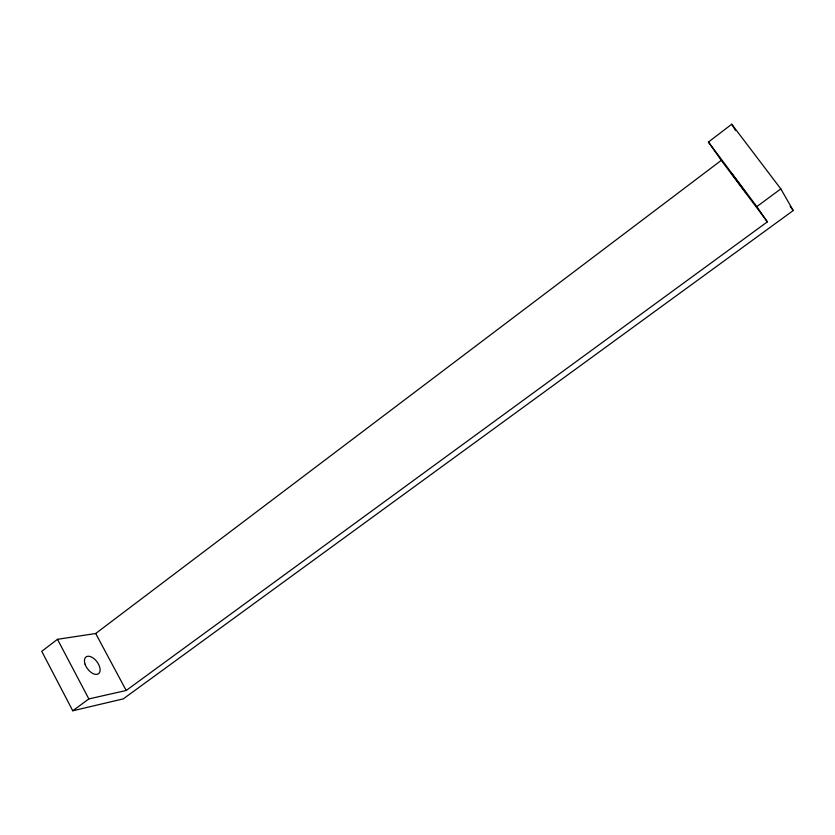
<?xml version="1.0" encoding="UTF-8"?>
<svg xmlns="http://www.w3.org/2000/svg" width="835" height="835" viewBox="0 0 835 835"><rect width="100%" height="100%" fill="white"/><g stroke="black" fill="none" stroke-linecap="round" stroke-linejoin="round"><path stroke-width="1.25" d="M721.273 160.372L95.691 633.504L57.469 639.318L41.75 651.321L72.76 710.773L123.267 698.885L793.25 210.535L780.819 188.908L731.752 124.227L708.424 142.044L721.273 160.372L767.355 221.859L126.189 690.482L88.844 698.916L72.76 710.773M767.355 221.859L756.823 206.6L780.819 188.908M790.14 206.433L793.25 210.535M708.424 142.044L756.823 206.6M731.752 124.227L735.645 130.657M95.691 633.504L126.189 690.482M57.469 639.318L88.844 698.916M731.366 173.158L745.759 192.52L731.366 173.158M85.055 664.19A10.479 5.897 53.2 0 0 98.561 673.72A10.479 5.897 53.2 0 0 93.238 658.074A10.479 5.897 53.2 0 0 85.055 664.19"/></g></svg>
